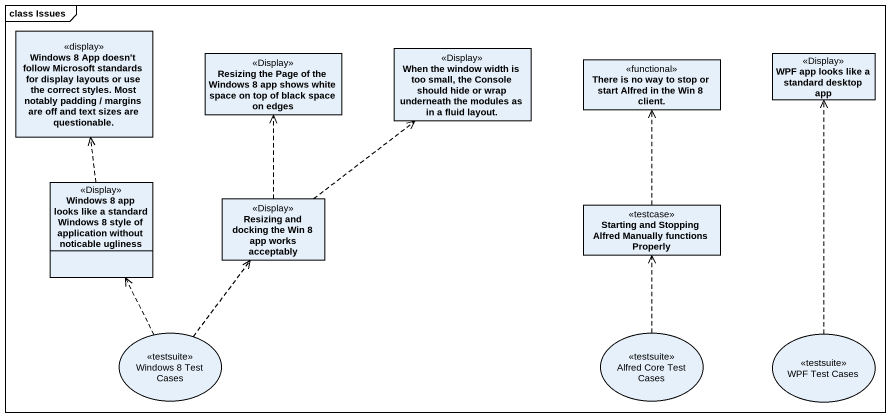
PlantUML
@startuml
mainframe class Issues
allowmixing
hide circle
hide empty members
class "Windows 8 App doesn't follow Microsoft standards for display layouts or use the correct styles. Most notably padding / margins are off and text sizes are questionable." as Windows_8_App_doesn_t <<display>>
class "Resizing the Page of the Windows 8 app shows white space on top of black space on edges" as Resizing_the_Page_of_the <<Display>>
class "When the window width is too small, the Console should hide or wrap underneath the modules as in a fluid layout." as When_the_window_width_is <<Display>>
class "WPF app looks like a standard desktop app" as WPF_app_looks_like_a <<Display>>
class "There is no way to stop or start Alfred in the Win 8 client." as There_is_no_way_to_stop_or <<functional>>
class "Windows 8 app looks like a standard Windows 8 style of application without noticable ugliness" as Windows_8_app_looks_like_a <<Display>>
class "Resizing and docking the Win 8 app works acceptably" as Resizing_and_docking_the <<Display>>
class "Starting and Stopping Alfred Manually functions Properly" as Starting_and_Stopping <<testcase>>
usecase "Windows 8 Test Cases" as Windows_8_Test_Cases <<testsuite>>
usecase "Alfred Core Test Cases" as Alfred_Core_Test_Cases <<testsuite>>
usecase "WPF Test Cases" as WPF_Test_Cases <<testsuite>>
Windows_8_app_looks_like_a .up.> Windows_8_App_doesn_t
Resizing_and_docking_the .up.> Resizing_the_Page_of_the
Resizing_and_docking_the .up.> When_the_window_width_is
Starting_and_Stopping .up.> There_is_no_way_to_stop_or
Windows_8_Test_Cases .up.> Windows_8_app_looks_like_a
Windows_8_Test_Cases .up.> Resizing_and_docking_the
Alfred_Core_Test_Cases .up.> Starting_and_Stopping
WPF_Test_Cases .up.> WPF_app_looks_like_a
@enduml
